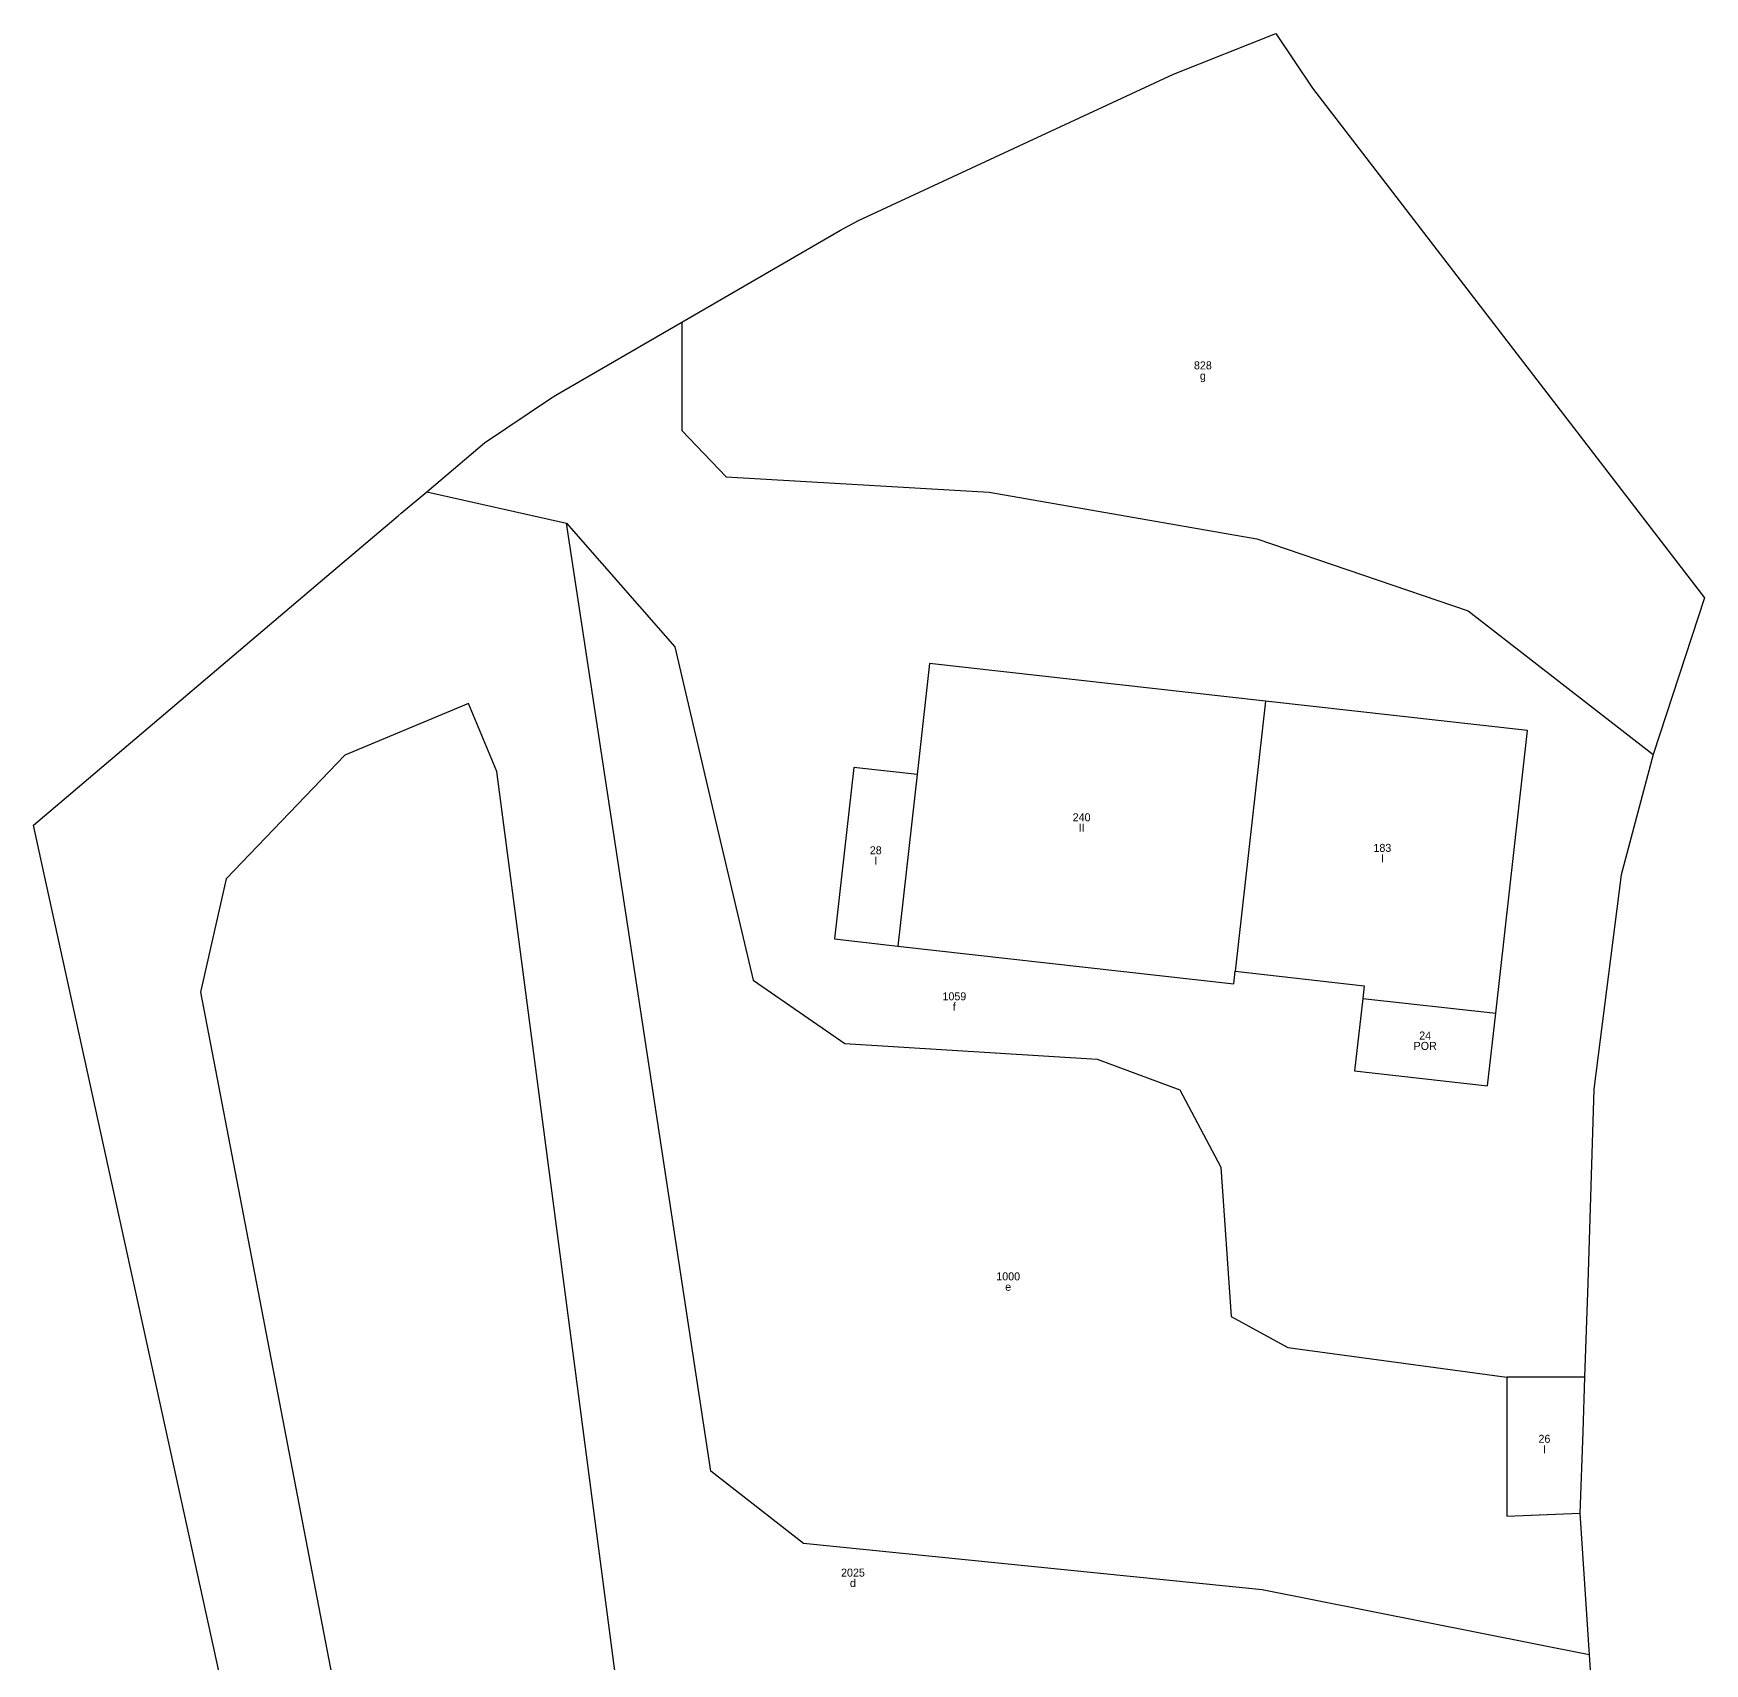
# Model space of a CAD drawing. Header units: metres. Extents: x 483640 to 483724, y 4631239 to 4631406.
# Drawn here: x 483640.2 to 483723.7, y 4631324.5 to 4631405.9 of the extents above; entities that cross this region are included whole.
import ezdxf
from ezdxf.enums import TextEntityAlignment as Align

# ---------------------------------------------------------------- set-up
doc = ezdxf.new("R2010")
doc.units = ezdxf.units.M

msp = doc.modelspace()

# ---------------------------------------------------------------- linework, layer by layer
at = {"layer": 'PG-LI'}
for p, q in [((483659.827, 4631383.033), (483666.812, 4631381.459)), ((483701.751, 4631372.5655), (483700.2315, 4631359.0605)), ((483714.846, 4631371.0925), (483701.751, 4631372.5655)), ((483713.256, 4631356.961), (483714.846, 4631371.0925)), ((483684.3395, 4631368.897), (483683.375, 4631360.3225)), ((483706.61, 4631357.7085), (483713.256, 4631356.961)), ((483717.6985, 4631338.7695), (483713.816, 4631338.7695))]:
    msp.add_line(p, q, dxfattribs=at)
for points in [[(483672.5805, 4631391.514), (483672.5805, 4631386.095), (483674.7965, 4631383.777), (483687.9315, 4631383.004), (483701.3245, 4631380.686), (483711.884, 4631377.0805), (483721.1235, 4631369.905)], [(483717.923, 4631324.8945), (483701.582, 4631328.145), (483678.6595, 4631330.463), (483674.0235, 4631334.069), (483666.812, 4631381.459)], [(483666.812, 4631381.459), (483672.221, 4631375.2775), (483674.2815, 4631366.521), (483676.1425, 4631358.611), (483680.72, 4631355.446), (483693.3405, 4631354.6735), (483697.461, 4631353.128), (483699.5215, 4631349.2645), (483700.0365, 4631341.7955), (483702.8695, 4631340.25), (483713.816, 4631338.7695)], [(483701.751, 4631372.5655), (483684.965, 4631374.454), (483684.3395, 4631368.897)], [(483715.282, 4631277.535), (483714.975, 4631291.0575), (483710.854, 4631299.299), (483698.749, 4631306.768), (483670.933, 4631311.1465), (483663.336, 4631369.043), (483661.9185, 4631372.4445), (483655.7375, 4631369.869), (483649.8135, 4631363.6875), (483648.526, 4631358.0215), (483656.072, 4631318.7385)], [(483684.3395, 4631368.897), (483681.1715, 4631369.253), (483680.207, 4631360.679), (483683.375, 4631360.3225)], [(483683.375, 4631360.3225), (483700.161, 4631358.434), (483700.2315, 4631359.0605)], [(483700.2315, 4631359.0605), (483706.6805, 4631358.335), (483706.61, 4631357.7085)], [(483706.61, 4631357.7085), (483706.203, 4631354.0905), (483712.849, 4631353.343), (483713.256, 4631356.961)], [(483713.816, 4631338.7695), (483713.816, 4631331.8155), (483717.453, 4631331.9745)]]:
    msp.add_lwpolyline(points, dxfattribs=at)
at = {"layer": 'PG-LP'}
for p, q in [((483672.5805, 4631391.514), (483680.506, 4631396.11)), ((483659.827, 4631383.033), (483662.7235, 4631385.485)), ((483717.6985, 4631338.7695), (483717.603, 4631336.0345)), ((483717.603, 4631336.0345), (483717.453, 4631331.9745)), ((483717.453, 4631331.9745), (483717.923, 4631324.8945)), ((483717.923, 4631324.8945), (483719.073, 4631307.2345))]:
    msp.add_line(p, q, dxfattribs=at)
for points in [[(483680.506, 4631396.11), (483681.413, 4631396.5845), (483697.1515, 4631403.91), (483702.2735, 4631405.945), (483704.1035, 4631403.205), (483723.6935, 4631377.7345), (483721.1235, 4631369.905)], [(483662.7235, 4631385.485), (483663.8335, 4631386.235), (483666.0735, 4631387.725), (483666.3735, 4631387.915), (483672.5805, 4631391.514)], [(483649.455, 4631324.0115), (483640.713, 4631363.9155), (483640.173, 4631366.3655), (483640.943, 4631367.0155), (483655.383, 4631379.2755), (483658.4035, 4631381.825), (483658.5535, 4631381.955), (483659.827, 4631383.033)], [(483721.1235, 4631369.905), (483719.533, 4631363.875), (483718.153, 4631353.1745), (483717.863, 4631343.4745), (483717.6985, 4631338.7695)]]:
    msp.add_lwpolyline(points, dxfattribs=at)

# ---------------------------------------------------------------- texts
at = {"layer": 'PG-AA'}
for s, p in [('g', (483698.62, 4631389.03)), ('II', (483692.56, 4631366.44)), ('I', (483682.27, 4631364.79)), ('I', (483707.59, 4631364.91)), ('f', (483686.2, 4631357.49)), ('POR', (483709.73, 4631355.53)), ('e', (483688.89, 4631343.49)), ('I', (483715.69, 4631335.37)), ('d', (483681.13, 4631328.68))]:
    msp.add_text(s, height=0.4, dxfattribs=at).set_placement(p, align=Align.TOP_CENTER)
at = {"layer": 'PG-AS'}
for s, p in [('828', (483698.62, 4631389.03)), ('240', (483692.56, 4631366.44)), ('183', (483707.59, 4631364.91)), ('28', (483682.27, 4631364.79)), ('1059', (483686.2, 4631357.49)), ('24', (483709.73, 4631355.53)), ('1000', (483688.89, 4631343.49)), ('26', (483715.69, 4631335.37)), ('2025', (483681.13, 4631328.68))]:
    msp.add_text(s, height=0.4, dxfattribs=at).set_placement(p, align=Align.BOTTOM_CENTER)

doc.saveas('drawing.dxf')
